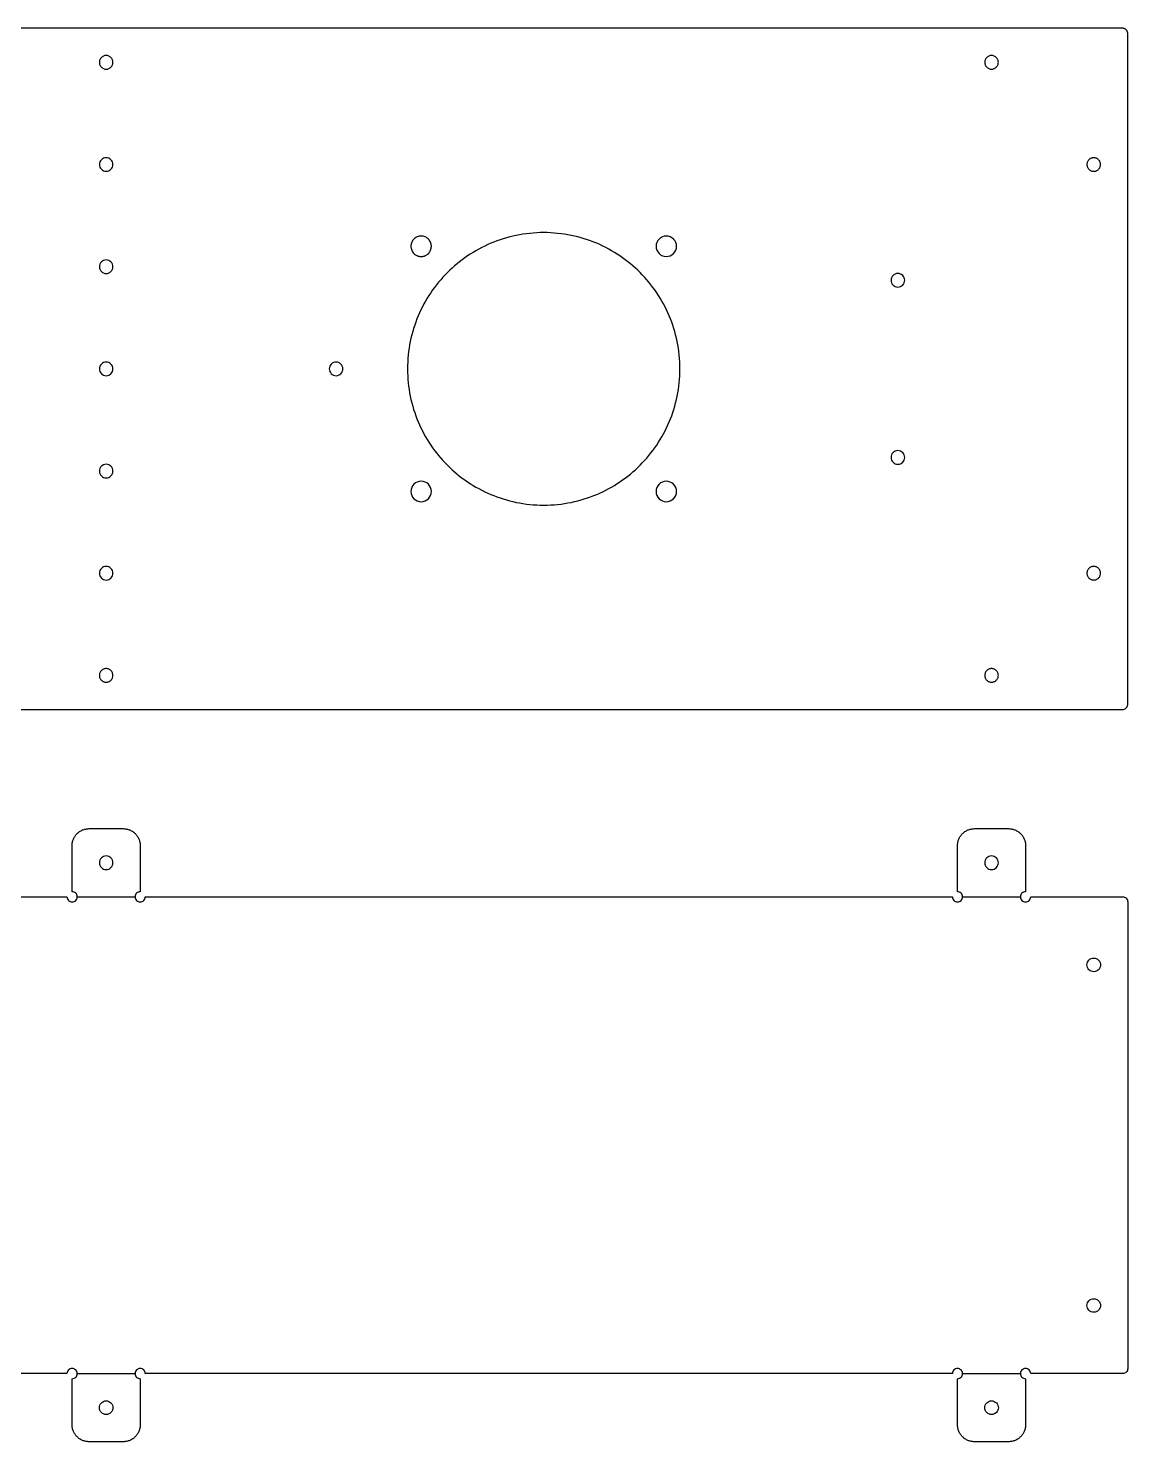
# Model space of a CAD drawing. Extents: x -490 to 490, y -432 to 432.
# Drawn here: x -22.9 to 300, y 17.5 to 432.5 of the extents above; entities that cross this region are included whole.
import ezdxf

# ---------------------------------------------------------------- set-up
doc = ezdxf.new("R2010")
doc.units = 0
doc.layers.get('0').update_dxf_attribs({"linetype": 'CONTINUOUS'})
doc.layers.add('CORTE', color=18, linetype='CONTINUOUS')
doc.layers.add('PLEGADO', color=1, linetype='CONTINUOUS')

msp = doc.modelspace()

# ---------------------------------------------------------------- linework, layer by layer
for points in [[(0, 424.5), (-0.2, 424.49), (-0.4, 424.46), (-0.59, 424.41), (-0.78, 424.34), (-0.95, 424.26), (-1.12, 424.16), (-1.27, 424.04), (-1.41, 423.91), (-1.54, 423.77), (-1.66, 423.62), (-1.76, 423.45), (-1.84, 423.28), (-1.91, 423.09), (-1.96, 422.9), (-1.99, 422.7), (-2, 422.5), (-1.99, 422.3), (-1.96, 422.1), (-1.91, 421.91), (-1.84, 421.72), (-1.76, 421.55), (-1.66, 421.38), (-1.54, 421.23), (-1.41, 421.09), (-1.27, 420.96), (-1.12, 420.84), (-0.95, 420.74), (-0.78, 420.66), (-0.59, 420.59), (-0.4, 420.54), (-0.2, 420.51), (0, 420.5), (0.2, 420.51), (0.4, 420.54), (0.59, 420.59), (0.78, 420.66), (0.95, 420.74), (1.12, 420.84), (1.27, 420.96), (1.41, 421.09), (1.54, 421.23), (1.66, 421.38), (1.76, 421.55), (1.84, 421.72), (1.91, 421.91), (1.96, 422.1), (1.99, 422.3), (2, 422.5), (1.99, 422.7), (1.96, 422.9), (1.91, 423.09), (1.84, 423.28), (1.76, 423.45), (1.66, 423.62), (1.54, 423.77), (1.41, 423.91), (1.27, 424.04), (1.12, 424.16), (0.95, 424.26), (0.78, 424.34), (0.59, 424.41), (0.4, 424.46), (0.2, 424.49)], [(260, 424.5), (259.8, 424.49), (259.6, 424.46), (259.41, 424.41), (259.22, 424.34), (259.05, 424.26), (258.88, 424.16), (258.73, 424.04), (258.59, 423.91), (258.46, 423.77), (258.34, 423.62), (258.24, 423.45), (258.16, 423.28), (258.09, 423.09), (258.04, 422.9), (258.01, 422.7), (258, 422.5), (258.01, 422.3), (258.04, 422.1), (258.09, 421.91), (258.16, 421.72), (258.24, 421.55), (258.34, 421.38), (258.46, 421.23), (258.59, 421.09), (258.73, 420.96), (258.88, 420.84), (259.05, 420.74), (259.22, 420.66), (259.41, 420.59), (259.6, 420.54), (259.8, 420.51), (260, 420.5), (260.2, 420.51), (260.4, 420.54), (260.59, 420.59), (260.78, 420.66), (260.95, 420.74), (261.12, 420.84), (261.27, 420.96), (261.41, 421.09), (261.54, 421.23), (261.66, 421.38), (261.76, 421.55), (261.84, 421.72), (261.91, 421.91), (261.96, 422.1), (261.99, 422.3), (262, 422.5), (261.99, 422.7), (261.96, 422.9), (261.91, 423.09), (261.84, 423.28), (261.76, 423.45), (261.66, 423.62), (261.54, 423.77), (261.41, 423.91), (261.27, 424.04), (261.12, 424.16), (260.95, 424.26), (260.78, 424.34), (260.59, 424.41), (260.4, 424.46), (260.2, 424.49)], [(290, 394.5), (289.8, 394.49), (289.6, 394.46), (289.41, 394.41), (289.22, 394.34), (289.05, 394.26), (288.88, 394.16), (288.73, 394.04), (288.59, 393.91), (288.46, 393.77), (288.34, 393.62), (288.24, 393.45), (288.16, 393.28), (288.09, 393.09), (288.04, 392.9), (288.01, 392.7), (288, 392.5), (288.01, 392.3), (288.04, 392.1), (288.09, 391.91), (288.16, 391.72), (288.24, 391.55), (288.34, 391.38), (288.46, 391.23), (288.59, 391.09), (288.73, 390.96), (288.88, 390.84), (289.05, 390.74), (289.22, 390.66), (289.41, 390.59), (289.6, 390.54), (289.8, 390.51), (290, 390.5), (290.2, 390.51), (290.4, 390.54), (290.59, 390.59), (290.78, 390.66), (290.95, 390.74), (291.12, 390.84), (291.27, 390.96), (291.41, 391.09), (291.54, 391.23), (291.66, 391.38), (291.76, 391.55), (291.84, 391.72), (291.91, 391.91), (291.96, 392.1), (291.99, 392.3), (292, 392.5), (291.99, 392.7), (291.96, 392.9), (291.91, 393.09), (291.84, 393.28), (291.76, 393.45), (291.66, 393.62), (291.54, 393.77), (291.41, 393.91), (291.27, 394.04), (291.12, 394.16), (290.95, 394.26), (290.78, 394.34), (290.59, 394.41), (290.4, 394.46), (290.2, 394.49)], [(290, 274.5), (289.8, 274.49), (289.6, 274.46), (289.41, 274.41), (289.22, 274.34), (289.05, 274.26), (288.88, 274.16), (288.73, 274.04), (288.59, 273.91), (288.46, 273.77), (288.34, 273.62), (288.24, 273.45), (288.16, 273.28), (288.09, 273.09), (288.04, 272.9), (288.01, 272.7), (288, 272.5), (288.01, 272.3), (288.04, 272.1), (288.09, 271.91), (288.16, 271.72), (288.24, 271.55), (288.34, 271.38), (288.46, 271.23), (288.59, 271.09), (288.73, 270.96), (288.88, 270.84), (289.05, 270.74), (289.22, 270.66), (289.41, 270.59), (289.6, 270.54), (289.8, 270.51), (290, 270.5), (290.2, 270.51), (290.4, 270.54), (290.59, 270.59), (290.78, 270.66), (290.95, 270.74), (291.12, 270.84), (291.27, 270.96), (291.41, 271.09), (291.54, 271.23), (291.66, 271.38), (291.76, 271.55), (291.84, 271.72), (291.91, 271.91), (291.96, 272.1), (291.99, 272.3), (292, 272.5), (291.99, 272.7), (291.96, 272.9), (291.91, 273.09), (291.84, 273.28), (291.76, 273.45), (291.66, 273.62), (291.54, 273.77), (291.41, 273.91), (291.27, 274.04), (291.12, 274.16), (290.95, 274.26), (290.78, 274.34), (290.59, 274.41), (290.4, 274.46), (290.2, 274.49)], [(0, 244.5), (-0.2, 244.49), (-0.4, 244.46), (-0.59, 244.41), (-0.78, 244.34), (-0.95, 244.26), (-1.12, 244.16), (-1.27, 244.04), (-1.41, 243.91), (-1.54, 243.77), (-1.66, 243.62), (-1.76, 243.45), (-1.84, 243.28), (-1.91, 243.09), (-1.96, 242.9), (-1.99, 242.7), (-2, 242.5), (-1.99, 242.3), (-1.96, 242.1), (-1.91, 241.91), (-1.84, 241.72), (-1.76, 241.55), (-1.66, 241.38), (-1.54, 241.23), (-1.41, 241.09), (-1.27, 240.96), (-1.12, 240.84), (-0.95, 240.74), (-0.78, 240.66), (-0.59, 240.59), (-0.4, 240.54), (-0.2, 240.51), (0, 240.5), (0.2, 240.51), (0.4, 240.54), (0.59, 240.59), (0.78, 240.66), (0.95, 240.74), (1.12, 240.84), (1.27, 240.96), (1.41, 241.09), (1.54, 241.23), (1.66, 241.38), (1.76, 241.55), (1.84, 241.72), (1.91, 241.91), (1.96, 242.1), (1.99, 242.3), (2, 242.5), (1.99, 242.7), (1.96, 242.9), (1.91, 243.09), (1.84, 243.28), (1.76, 243.45), (1.66, 243.62), (1.54, 243.77), (1.41, 243.91), (1.27, 244.04), (1.12, 244.16), (0.95, 244.26), (0.78, 244.34), (0.59, 244.41), (0.4, 244.46), (0.2, 244.49)], [(260, 244.5), (259.8, 244.49), (259.6, 244.46), (259.41, 244.41), (259.22, 244.34), (259.05, 244.26), (258.88, 244.16), (258.73, 244.04), (258.59, 243.91), (258.46, 243.77), (258.34, 243.62), (258.24, 243.45), (258.16, 243.28), (258.09, 243.09), (258.04, 242.9), (258.01, 242.7), (258, 242.5), (258.01, 242.3), (258.04, 242.1), (258.09, 241.91), (258.16, 241.72), (258.24, 241.55), (258.34, 241.38), (258.46, 241.23), (258.59, 241.09), (258.73, 240.96), (258.88, 240.84), (259.05, 240.74), (259.22, 240.66), (259.41, 240.59), (259.6, 240.54), (259.8, 240.51), (260, 240.5), (260.2, 240.51), (260.4, 240.54), (260.59, 240.59), (260.78, 240.66), (260.95, 240.74), (261.12, 240.84), (261.27, 240.96), (261.41, 241.09), (261.54, 241.23), (261.66, 241.38), (261.76, 241.55), (261.84, 241.72), (261.91, 241.91), (261.96, 242.1), (261.99, 242.3), (262, 242.5), (261.99, 242.7), (261.96, 242.9), (261.91, 243.09), (261.84, 243.28), (261.76, 243.45), (261.66, 243.62), (261.54, 243.77), (261.41, 243.91), (261.27, 244.04), (261.12, 244.16), (260.95, 244.26), (260.78, 244.34), (260.59, 244.41), (260.4, 244.46), (260.2, 244.49)]]:
    msp.add_lwpolyline(points, close=True)
at = {"layer": 'CORTE'}
msp.add_lwpolyline([(-298.5, 232.5), (298.5, 232.5), (298.65, 232.51), (298.8, 232.53), (298.95, 232.57), (299.08, 232.62), (299.21, 232.68), (299.34, 232.76), (299.45, 232.84), (299.56, 232.94), (299.66, 233.05), (299.74, 233.16), (299.82, 233.29), (299.88, 233.42), (299.93, 233.55), (299.97, 233.7), (299.99, 233.85), (300, 234), (300, 431), (299.99, 431.15), (299.97, 431.3), (299.93, 431.45), (299.88, 431.58), (299.82, 431.71), (299.74, 431.84), (299.66, 431.95), (299.56, 432.06), (299.45, 432.16), (299.34, 432.24), (299.21, 432.32), (299.08, 432.38), (298.95, 432.43), (298.8, 432.47), (298.65, 432.49), (298.5, 432.5), (-298.5, 432.5)], dxfattribs=at)
for points in [[(0, 394.5, 0.414214), (-2, 392.5, 0.414214), (0, 390.5, 0.414214), (2, 392.5, 0.414214)], [(164.5, 371.5, 0.414214), (161.5, 368.5, 0.414214), (164.5, 365.5, 0.414214), (167.5, 368.5, 0.414214)], [(0, 364.5, 0.414214), (-2, 362.5, 0.414214), (0, 360.5, 0.414214), (2, 362.5, 0.414214)], [(232.5, 360.5, 0.414214), (230.5, 358.5, 0.414214), (232.5, 356.5, 0.414214), (234.5, 358.5, 0.414214)], [(0, 334.5, 0.414214), (-2, 332.5, 0.414214), (0, 330.5, 0.414214), (2, 332.5, 0.414214)], [(67.5, 334.5, 0.414214), (65.5, 332.5, 0.414214), (67.5, 330.5, 0.414214), (69.5, 332.5, 0.414214)], [(232.5, 308.5, 0.414214), (230.5, 306.5, 0.414214), (232.5, 304.5, 0.414214), (234.5, 306.5, 0.414214)], [(0, 304.5, 0.414214), (-2, 302.5, 0.414214), (0, 300.5, 0.414214), (2, 302.5, 0.414214)], [(92.5, 299.5, 0.414214), (89.5, 296.5, 0.414214), (92.5, 293.5, 0.414214), (95.5, 296.5, 0.414214)], [(164.5, 299.5, 0.414214), (161.5, 296.5, 0.414214), (164.5, 293.5, 0.414214), (167.5, 296.5, 0.414214)], [(0, 274.5, 0.414214), (-2, 272.5, 0.414214), (0, 270.5, 0.414214), (2, 272.5, 0.414214)], [(-2, 187.5, 0.414214), (0, 185.5, 0.414214), (2, 187.5, 0.414214), (0, 189.5, 0.414214)], [(258, 187.5, 0.414214), (260, 185.5, 0.414214), (262, 187.5, 0.414214), (260, 189.5, 0.414214)], [(292, 157.5, -0.414214), (290, 155.5, -0.414214), (288, 157.5, -0.414214), (290, 159.5, -0.414214)], [(292, 57.5, -0.414214), (290, 55.5, -0.414214), (288, 57.5, -0.414214), (290, 59.5, -0.414214)], [(-2, 27.5, -0.414214), (0, 29.5, -0.414214), (2, 27.5, -0.414214), (0, 25.5, -0.414214)], [(258, 27.5, -0.414214), (260, 29.5, -0.414214), (262, 27.5, -0.414214), (260, 25.5, -0.414214)]]:
    msp.add_lwpolyline(points, format="xyb", close=True, dxfattribs=at)
for points in [[(128.5, 372.5), (127.47, 372.49), (126.44, 372.45), (125.42, 372.38), (124.41, 372.29), (123.41, 372.18), (122.41, 372.04), (121.42, 371.88), (120.44, 371.69), (119.47, 371.48), (118.5, 371.24), (117.55, 370.98), (116.61, 370.7), (115.67, 370.4), (114.75, 370.07), (113.83, 369.73), (112.93, 369.36), (112.04, 368.97), (111.16, 368.56), (110.29, 368.12), (109.43, 367.67), (108.59, 367.2), (107.76, 366.71), (106.94, 366.2), (106.14, 365.67), (105.34, 365.12), (104.57, 364.55), (103.8, 363.97), (103.06, 363.37), (102.32, 362.75), (101.6, 362.11), (100.9, 361.45), (100.22, 360.78), (99.55, 360.1), (98.89, 359.4), (98.25, 358.68), (97.63, 357.94), (97.03, 357.2), (96.45, 356.43), (95.88, 355.66), (95.33, 354.86), (94.8, 354.06), (94.29, 353.24), (93.8, 352.41), (93.33, 351.57), (92.88, 350.71), (92.44, 349.84), (92.03, 348.96), (91.64, 348.07), (91.27, 347.17), (90.93, 346.25), (90.6, 345.33), (90.3, 344.39), (90.02, 343.45), (89.76, 342.5), (89.52, 341.53), (89.31, 340.56), (89.12, 339.58), (88.96, 338.59), (88.82, 337.59), (88.71, 336.59), (88.62, 335.58), (88.55, 334.56), (88.51, 333.53), (88.5, 332.5), (88.51, 331.47), (88.55, 330.44), (88.62, 329.42), (88.71, 328.41), (88.82, 327.41), (88.96, 326.41), (89.12, 325.42), (89.31, 324.44), (89.52, 323.47), (89.76, 322.5), (90.02, 321.55), (90.3, 320.61), (90.6, 319.67), (90.93, 318.75), (91.27, 317.83), (91.64, 316.93), (92.03, 316.04), (92.44, 315.16), (92.88, 314.29), (93.33, 313.43), (93.8, 312.59), (94.29, 311.76), (94.8, 310.94), (95.33, 310.14), (95.88, 309.34), (96.45, 308.57), (97.03, 307.8), (97.63, 307.06), (98.25, 306.32), (98.89, 305.6), (99.55, 304.9), (100.22, 304.22), (100.9, 303.55), (101.6, 302.89), (102.32, 302.25), (103.06, 301.63), (103.8, 301.03), (104.57, 300.45), (105.34, 299.88), (106.14, 299.33), (106.94, 298.8), (107.76, 298.29), (108.59, 297.8), (109.43, 297.33), (110.29, 296.88), (111.16, 296.44), (112.04, 296.03), (112.93, 295.64), (113.83, 295.27), (114.75, 294.93), (115.67, 294.6), (116.61, 294.3), (117.55, 294.02), (118.5, 293.76), (119.47, 293.52), (120.44, 293.31), (121.42, 293.12), (122.41, 292.96), (123.41, 292.82), (124.41, 292.71), (125.42, 292.62), (126.44, 292.55), (127.47, 292.51), (128.5, 292.5), (129.53, 292.51), (130.56, 292.55), (131.58, 292.62), (132.59, 292.71), (133.59, 292.82), (134.59, 292.96), (135.58, 293.12), (136.56, 293.31), (137.53, 293.52), (138.5, 293.76), (139.45, 294.02), (140.39, 294.3), (141.33, 294.6), (142.25, 294.93), (143.17, 295.27), (144.07, 295.64), (144.96, 296.03), (145.84, 296.44), (146.71, 296.88), (147.57, 297.33), (148.41, 297.8), (149.24, 298.29), (150.06, 298.8), (150.86, 299.33), (151.66, 299.88), (152.43, 300.45), (153.2, 301.03), (153.94, 301.63), (154.68, 302.25), (155.4, 302.89), (156.1, 303.55), (156.78, 304.22), (157.45, 304.9), (158.11, 305.6), (158.75, 306.32), (159.37, 307.06), (159.97, 307.8), (160.55, 308.57), (161.12, 309.34), (161.67, 310.14), (162.2, 310.94), (162.71, 311.76), (163.2, 312.59), (163.67, 313.43), (164.12, 314.29), (164.56, 315.16), (164.97, 316.04), (165.36, 316.93), (165.73, 317.83), (166.07, 318.75), (166.4, 319.67), (166.7, 320.61), (166.98, 321.55), (167.24, 322.5), (167.48, 323.47), (167.69, 324.44), (167.88, 325.42), (168.04, 326.41), (168.18, 327.41), (168.29, 328.41), (168.38, 329.42), (168.45, 330.44), (168.49, 331.47), (168.5, 332.5), (168.49, 333.53), (168.45, 334.56), (168.38, 335.58), (168.29, 336.59), (168.18, 337.59), (168.04, 338.59), (167.88, 339.58), (167.69, 340.56), (167.48, 341.53), (167.24, 342.5), (166.98, 343.45), (166.7, 344.39), (166.4, 345.33), (166.07, 346.25), (165.73, 347.17), (165.36, 348.07), (164.97, 348.96), (164.56, 349.84), (164.12, 350.71), (163.67, 351.57), (163.2, 352.41), (162.71, 353.24), (162.2, 354.06), (161.67, 354.86), (161.12, 355.66), (160.55, 356.43), (159.97, 357.2), (159.37, 357.94), (158.75, 358.68), (158.11, 359.4), (157.45, 360.1), (156.78, 360.78), (156.1, 361.45), (155.4, 362.11), (154.68, 362.75), (153.94, 363.37), (153.2, 363.97), (152.43, 364.55), (151.66, 365.12), (150.86, 365.67), (150.06, 366.2), (149.24, 366.71), (148.41, 367.2), (147.57, 367.67), (146.71, 368.12), (145.84, 368.56), (144.96, 368.97), (144.07, 369.36), (143.17, 369.73), (142.25, 370.07), (141.33, 370.4), (140.39, 370.7), (139.45, 370.98), (138.5, 371.24), (137.53, 371.48), (136.56, 371.69), (135.58, 371.88), (134.59, 372.04), (133.59, 372.18), (132.59, 372.29), (131.58, 372.38), (130.56, 372.45), (129.53, 372.49)], [(92.5, 371.5), (92.35, 371.5), (92.19, 371.48), (92.04, 371.47), (91.9, 371.44), (91.61, 371.37), (91.33, 371.26), (91.07, 371.14), (90.82, 370.99), (90.59, 370.81), (90.38, 370.62), (90.19, 370.41), (90.01, 370.18), (89.86, 369.93), (89.74, 369.67), (89.63, 369.39), (89.56, 369.1), (89.53, 368.96), (89.52, 368.81), (89.5, 368.65), (89.5, 368.5), (89.5, 368.35), (89.52, 368.19), (89.53, 368.04), (89.56, 367.9), (89.63, 367.61), (89.74, 367.33), (89.86, 367.07), (90.01, 366.82), (90.19, 366.59), (90.38, 366.38), (90.59, 366.19), (90.82, 366.01), (91.07, 365.86), (91.33, 365.74), (91.61, 365.63), (91.9, 365.56), (92.04, 365.53), (92.19, 365.52), (92.35, 365.5), (92.5, 365.5), (92.65, 365.5), (92.81, 365.52), (92.96, 365.53), (93.1, 365.56), (93.39, 365.63), (93.67, 365.74), (93.93, 365.86), (94.18, 366.01), (94.41, 366.19), (94.62, 366.38), (94.81, 366.59), (94.99, 366.82), (95.14, 367.07), (95.26, 367.33), (95.37, 367.61), (95.44, 367.9), (95.47, 368.04), (95.48, 368.19), (95.5, 368.35), (95.5, 368.5), (95.5, 368.65), (95.48, 368.81), (95.47, 368.96), (95.44, 369.1), (95.37, 369.39), (95.26, 369.67), (95.14, 369.93), (94.99, 370.18), (94.81, 370.41), (94.62, 370.62), (94.41, 370.81), (94.18, 370.99), (93.93, 371.14), (93.67, 371.26), (93.39, 371.37), (93.1, 371.44), (92.96, 371.47), (92.81, 371.48), (92.65, 371.5)]]:
    msp.add_lwpolyline(points, close=True, dxfattribs=at)
msp.add_lwpolyline([(-248.5, 177.5), (-11.5, 177.5, 0.414214), (-10, 176, 0.414214), (-8.5, 177.5, 0.414214), (-10, 179), (-10, 192.5), (-9.99, 192.76), (-9.97, 193.01), (-9.94, 193.26), (-9.9, 193.51), (-9.84, 193.75), (-9.78, 193.99), (-9.7, 194.22), (-9.61, 194.45), (-9.51, 194.67), (-9.4, 194.88), (-9.28, 195.09), (-9.15, 195.3), (-9.01, 195.49), (-8.86, 195.68), (-8.7, 195.86), (-8.54, 196.04), (-8.36, 196.2), (-8.18, 196.36), (-7.99, 196.51), (-7.8, 196.65), (-7.59, 196.78), (-7.38, 196.9), (-7.17, 197.01), (-6.95, 197.11), (-6.72, 197.2), (-6.49, 197.28), (-6.25, 197.34), (-6.01, 197.4), (-5.76, 197.44), (-5.51, 197.47), (-5.26, 197.49), (-5, 197.5), (5, 197.5), (5.26, 197.49), (5.51, 197.47), (5.76, 197.44), (6.01, 197.4), (6.25, 197.34), (6.49, 197.28), (6.72, 197.2), (6.95, 197.11), (7.17, 197.01), (7.38, 196.9), (7.59, 196.78), (7.8, 196.65), (7.99, 196.51), (8.18, 196.36), (8.36, 196.2), (8.54, 196.04), (8.7, 195.86), (8.86, 195.68), (9.01, 195.49), (9.15, 195.3), (9.28, 195.09), (9.4, 194.88), (9.51, 194.67), (9.61, 194.45), (9.7, 194.22), (9.78, 193.99), (9.84, 193.75), (9.9, 193.51), (9.94, 193.26), (9.97, 193.01), (9.99, 192.76), (10, 192.5), (10, 179, 0.414214), (8.5, 177.5, 0.414214), (10, 176, 0.414214), (11.5, 177.5), (248.5, 177.5, 0.414214), (250, 176, 0.414214), (251.5, 177.5, 0.414214), (250, 179), (250, 192.5), (250.01, 192.76), (250.03, 193.01), (250.06, 193.26), (250.1, 193.51), (250.16, 193.75), (250.22, 193.99), (250.3, 194.22), (250.39, 194.45), (250.49, 194.67), (250.6, 194.88), (250.72, 195.09), (250.85, 195.3), (250.99, 195.49), (251.14, 195.68), (251.3, 195.86), (251.46, 196.04), (251.64, 196.2), (251.82, 196.36), (252.01, 196.51), (252.2, 196.65), (252.41, 196.78), (252.62, 196.9), (252.83, 197.01), (253.05, 197.11), (253.28, 197.2), (253.51, 197.28), (253.75, 197.34), (253.99, 197.4), (254.24, 197.44), (254.49, 197.47), (254.74, 197.49), (255, 197.5), (265, 197.5), (265.26, 197.49), (265.51, 197.47), (265.76, 197.44), (266.01, 197.4), (266.25, 197.34), (266.49, 197.28), (266.72, 197.2), (266.95, 197.11), (267.17, 197.01), (267.38, 196.9), (267.59, 196.78), (267.8, 196.65), (267.99, 196.51), (268.18, 196.36), (268.36, 196.2), (268.54, 196.04), (268.7, 195.86), (268.86, 195.68), (269.01, 195.49), (269.15, 195.3), (269.28, 195.09), (269.4, 194.88), (269.51, 194.67), (269.61, 194.45), (269.7, 194.22), (269.78, 193.99), (269.84, 193.75), (269.9, 193.51), (269.94, 193.26), (269.97, 193.01), (269.99, 192.76), (270, 192.5), (270, 179, 0.414214), (268.5, 177.5, 0.414214), (270, 176, 0.414214), (271.5, 177.5), (298.5, 177.5, -0.414214), (300, 176), (300, 39, -0.414214), (298.5, 37.5), (271.5, 37.5, 0.414214), (270, 39, 0.414214), (268.5, 37.5, 0.414214), (270, 36), (270, 22.5), (269.99, 22.24), (269.97, 21.99), (269.94, 21.74), (269.9, 21.49), (269.84, 21.25), (269.78, 21.01), (269.7, 20.78), (269.61, 20.55), (269.51, 20.33), (269.4, 20.12), (269.28, 19.91), (269.15, 19.7), (269.01, 19.51), (268.86, 19.32), (268.7, 19.14), (268.54, 18.96), (268.36, 18.8), (268.18, 18.64), (267.99, 18.49), (267.8, 18.35), (267.59, 18.22), (267.38, 18.1), (267.17, 17.99), (266.95, 17.89), (266.72, 17.8), (266.49, 17.72), (266.25, 17.66), (266.01, 17.6), (265.76, 17.56), (265.51, 17.53), (265.26, 17.51), (265, 17.5), (255, 17.5), (254.74, 17.51), (254.49, 17.53), (254.24, 17.56), (253.99, 17.6), (253.75, 17.66), (253.51, 17.72), (253.28, 17.8), (253.05, 17.89), (252.83, 17.99), (252.62, 18.1), (252.41, 18.22), (252.2, 18.35), (252.01, 18.49), (251.82, 18.64), (251.64, 18.8), (251.46, 18.96), (251.3, 19.14), (251.14, 19.32), (250.99, 19.51), (250.85, 19.7), (250.72, 19.91), (250.6, 20.12), (250.49, 20.33), (250.39, 20.55), (250.3, 20.78), (250.22, 21.01), (250.16, 21.25), (250.1, 21.49), (250.06, 21.74), (250.03, 21.99), (250.01, 22.24), (250, 22.5), (250, 36, 0.414214), (251.5, 37.5, 0.414214), (250, 39, 0.414214), (248.5, 37.5), (11.5, 37.5, 0.414214), (10, 39, 0.414214), (8.5, 37.5, 0.414214), (10, 36), (10, 22.5), (9.99, 22.24), (9.97, 21.99), (9.94, 21.74), (9.9, 21.49), (9.84, 21.25), (9.78, 21.01), (9.7, 20.78), (9.61, 20.55), (9.51, 20.33), (9.4, 20.12), (9.28, 19.91), (9.15, 19.7), (9.01, 19.51), (8.86, 19.32), (8.7, 19.14), (8.54, 18.96), (8.36, 18.8), (8.18, 18.64), (7.99, 18.49), (7.8, 18.35), (7.59, 18.22), (7.38, 18.1), (7.17, 17.99), (6.95, 17.89), (6.72, 17.8), (6.49, 17.72), (6.25, 17.66), (6.01, 17.6), (5.76, 17.56), (5.51, 17.53), (5.26, 17.51), (5, 17.5), (-5, 17.5), (-5.26, 17.51), (-5.51, 17.53), (-5.76, 17.56), (-6.01, 17.6), (-6.25, 17.66), (-6.49, 17.72), (-6.72, 17.8), (-6.95, 17.89), (-7.17, 17.99), (-7.38, 18.1), (-7.59, 18.22), (-7.8, 18.35), (-7.99, 18.49), (-8.18, 18.64), (-8.36, 18.8), (-8.54, 18.96), (-8.7, 19.14), (-8.86, 19.32), (-9.01, 19.51), (-9.15, 19.7), (-9.28, 19.91), (-9.4, 20.12), (-9.51, 20.33), (-9.61, 20.55), (-9.7, 20.78), (-9.78, 21.01), (-9.84, 21.25), (-9.9, 21.49), (-9.94, 21.74), (-9.97, 21.99), (-9.99, 22.24), (-10, 22.5), (-10, 36, 0.414214), (-8.5, 37.5, 0.414214), (-10, 39, 0.414214), (-11.5, 37.5), (-248.5, 37.5, 0.414214)], format="xyb", dxfattribs=at)
at = {"layer": 'PLEGADO'}
for points in [[(-8.5, 177.5), (8.5, 177.5)], [(251.5, 177.5), (268.5, 177.5)], [(-8.5, 37.5), (8.5, 37.5)], [(251.5, 37.5), (268.5, 37.5)]]:
    msp.add_lwpolyline(points, dxfattribs=at)

doc.saveas('drawing.dxf')
